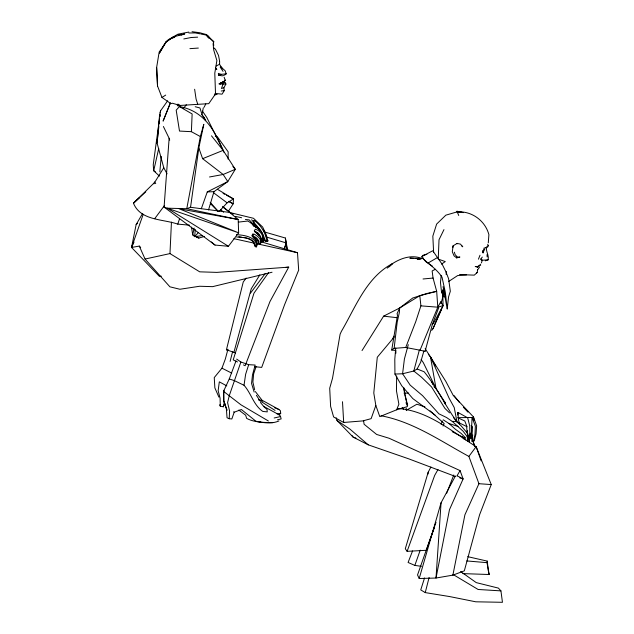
<?xml version="1.0" encoding="UTF-8"?>
<svg xmlns="http://www.w3.org/2000/svg" width="634" height="634" viewBox="0 0 634 634"><rect width="100%" height="100%" fill="white"/><g stroke="black" fill="none" stroke-linecap="round" stroke-linejoin="round"><path stroke-width="0.95" d="M406.22 410.103L406.228 408.145M458.731 215.489L456.932 211.201L463.351 212.604L456.924 211.938L445.861 215.156L436.628 224.079L432.832 236.141L433.616 252.395M228.097 159.102L228.161 151.827L217.288 136.651L215.322 136.437M257.238 226.853L254.044 223.62L253.259 221.084L254.274 220.434C261.145 225.435 265.749 233.153 267.041 241.491L264.964 240.73L262.666 236.553M396.67 375.978L396.448 390.742L398.889 404.223L396.607 409.818L379.79 416.609L375.827 405.467L373.791 392.985L377.285 357.243L394.079 337.185M223.905 390.306L223.731 400.522L226.393 409.001L227.043 417.751L229.215 418.725L231.838 418.963L234.2 412.211L241.38 409.509L256.073 421.364C263.538 422.743 271.709 424.17 278.912 420.96M188.789 32.08L177.94 34.196L168.303 39.696L166.013 42.121L159.166 52.051L156.646 67.402L157.509 85.939L161.955 97.438L170.847 103.635L172.353 103.231L180.04 105.45L208.752 103.659L215.52 93.919L214.791 73.156L216.883 60.571L213.777 50.229L213.103 43.801L213.904 41.582L207.54 36.55L205.812 34.402L199.67 32.714L192.054 31.7M467.044 433.046L466.664 425.842L464.793 421L457.653 417.679L472.061 417.465L471.371 433.561L469.334 440.4M467.377 431.635L467.409 430.676M219.562 64.478L219.657 61.696M163.382 126.499L169.135 138.299L164.087 207.088L167.297 208.19L186.768 208.705L200.336 136.548L191.389 131.682L192.134 113.946L179.414 106.567L177.362 104.515M243.44 364.899L245.144 365.731L269.965 301.546L288.716 267.136L216.844 272.382L199.702 271.835L169.975 253.592L171.442 222.106M229.215 418.725L229.579 411.014L227.59 402.63L229.246 395.735L240.872 362.014L236.664 359.098M471.688 426.183L471.379 438.371L469.857 437.722M485.264 260.828L488.164 259.829C489.123 255.486 485.985 251.706 486.31 247.355L485.929 247.846M457.78 415.04L457.914 412.401L467.686 417.83L469.739 425.937L469.834 434.005L468.788 438.783M394.126 348.359L405.736 347.464L420.049 350.222L437.793 307.189L436.683 291.331L419.795 295.666L399.65 308.021L399.349 312.554L397.177 322.27L394.126 348.359L391.709 350.039L397.502 315.169L397.066 313.735L399.65 308.021L412.742 298.004L426.793 293.526L436.683 291.331L433.07 278.057L432.126 270.948L435.376 269.284M454.356 252.173L455.141 254.717L457.558 257.198L459.896 257.039L456.686 257.903L456.757 256.833M455.41 475.991L441.066 502.762L436.01 578.034L419.201 578.509L417.529 574.975L436.002 522.353M225.252 80.336L224.143 77.221M395.798 353.431L395.949 351.49M488.283 242.838L488.901 234.659C485.161 220.569 471.537 210.686 456.924 211.938M194.757 235.824L195.256 229.516M395.735 348.011L394.8 359.288L394.942 374.076L401.798 385.868L412.869 398.635L435.011 415.016M254.63 231.323L258.165 233.082L260.574 236.411L261.367 239.541L263.15 239.367C264.069 232.971 259.354 227.852 253.497 226.092M446.122 274.411L446.368 271.59M167.075 173.851L163.778 167.78L157.058 142.991L159.578 114.96L160.56 110.831L167.63 100.822M159.839 171.877L161.218 156.376M467.321 440.21L467.726 435.653L467.242 436.62L467.71 441.446M262.436 240.452L263.237 240.928L263.039 240.579L262.841 241.633L261.81 241.689L261.882 240.936M479.502 267.207L477.354 270.227M479.415 265.012L479.352 265.654L477.323 266.811L475.223 266.494L478.06 267.096L477.323 266.811L478.282 266.272M157.058 142.991L158.865 126.428M159.182 123.503L159.499 120.579M159.927 116.68L160.133 114.73M160.347 112.781L160.56 110.831L160.291 112.797M447.216 308.909L448.579 296.815L450.322 291.275L448.587 278.683L445.694 271.304L442.294 264.473L432.745 250.747L421.927 256.501L422.117 257.824C428.743 264.219 436.897 269.173 442.025 277.177L445.345 292.353L447.216 308.909L443.071 286.631M427.95 474.145L428.204 472.187L430.914 467.012M459.539 274.609L474.28 275.14L477.267 272.446L477.584 269.949M265.955 240.437L265.852 241.245L267.849 240.904L266.264 234.857L262.674 227.067L253.529 218.302L230.166 212.62L222.51 206.399M461.354 245.532L462.772 246.8L460.442 244.122L457.114 243.416L453.088 245.841L452.311 251.746L454.055 255.867L456.686 257.903M159.499 118.685L153.23 164.8L153.697 170.72L159.427 176.093M159.76 116.719L160.03 114.762M164.087 207.088L215.021 245.065L228.414 246.285L238.646 232.821L238.17 219.507L186.768 208.705L190.549 207.286L198.822 147.976L203.799 124.343L200.336 136.548M260.416 402.439L264.164 406.98L267.009 409.374L267.255 411.894L262.777 411.411C253.576 405.174 251.23 393.326 244.027 385.266L245.62 374.329L248.679 364.685L255.169 365.049L252.483 374.971L251.563 383.451L254.139 392.05M471.53 437.428L471.379 438.371L472.813 435.011M452.803 247.561L453.088 245.841M203.276 107.923L202.04 114.691L199.964 107.978L195.224 106.726M462.804 573.611L489.218 574.515L486.975 562.659L487.261 561.114L467.718 556.66M442.16 292.86L442.706 290.047L442.936 296.688L440.892 303.646M363.559 420.477L364.09 424.241L376.628 434.449L389.125 438.26L460.062 470.594L463.105 478.939L449.49 509.641L436.01 578.034L452.882 575.133L464.92 514.792L478.939 483.702L468.891 456.425C440.63 441.09 413.257 421.808 381.074 415.769M161.345 276.202L159.396 276.353L131.547 247.45L136.136 224.602L142.515 213.595M441.193 275.568L440.464 282.431L441.636 293.09M194.155 228.097L192.688 234.818L194.02 236.086M158.73 148.53L153.697 170.72L155.338 171.806M256.802 246.135L257.341 243.805L256.39 240.833L253.196 237.607L252.554 235.919L253.006 235.293M471.141 425.343L472.282 426.856L472.021 441.256L473.392 441.43L474.961 434.67L475.349 426.167L472.061 417.465M482.791 250.961L483.045 252.839L483.528 250.755L483.663 251.389L482.736 250.929L484.804 249.059M235.618 352.932L226.433 349.778L243.25 281.971L246.174 278.096M220.149 404.452L219.665 405.174L220.307 406.172L223.263 406.782L224.46 402.011M230.118 361.435L232.527 351.973M264.323 238.923L264.449 240.452L263.625 241.086L263.681 238.249M460.641 571.535L476.261 582.622L498.395 588.106L500.931 590.88L502.453 602.3L475.762 601.801L449.427 596.531L425.248 592.6L429.099 577.495M227.963 349.215L225.308 359.121L221.955 368.172L214.252 377.595L214.863 387.857L218.888 397.106M408.28 344.674L404.405 359.018L402.59 373.751L410.198 385.147L422.601 395.695L438.894 413.812L446.51 417.489L452.272 421.428L463.058 431.168L467.242 436.62M423.33 351.387L425.097 351.307L432.404 324.267L438.815 307.427M233.906 352.346L251.215 288.835L259.837 274.855M470.095 436.858L471.751 430.819M419.351 350.016L413.804 371.025L402.59 373.751L394.942 374.076M256.73 243.242L255.454 238.955L253.045 236.688M254.274 220.434L253.085 223.675M423.813 351.26L420.619 362.347L417.109 368.98L413.804 371.025L421.507 377.198L431.548 386.922L444.894 408.367L449.538 412.869M419.201 578.509L441.066 502.762M208.531 209.941L213.975 191.69L227.804 181.578L235.285 169.302L223.12 150.369L211.487 135.834M428.204 472.187L405.3 548.751L407.107 551.342L426.27 550.288L434.512 527.266M284.42 249.217L286.33 242.949L285.363 238.027L264.457 231.957M481.444 262.92L482.157 260.582L481.555 260.534L480.81 259.044L482.292 257.087M424.534 577.962L420.746 589.905L425.248 592.6M224.872 403.478L223.263 406.782M419.795 295.666L420.905 305.857L415.777 321.589L405.736 347.464M163.778 167.78L154.664 182.378L133.465 203.189C140.542 220.775 162.724 218.888 177.766 224.119L179.62 218.587M256.12 366.571L253.655 373.862L252.895 382.064L254.638 389.791M140.677 247.498L139.298 246.087L131.547 247.45L143.236 214.26M153.959 183.836L154.609 181.99L155.734 183.598M412.56 550.938L408.09 562.469L414.842 565.409L420.223 550.154M201.319 208.713L207.278 191.904L227.804 181.578L223.16 174.485L202.626 158.682L198.822 147.976M375.827 405.467L371.136 418.654L362.83 420.905L343.691 422.466L333.603 416.942L330.607 406.378L329.704 388.222L332.509 378.292L340.109 334.173L341.449 331.265C355.714 307.007 366.309 277.335 392.708 263.467C401.354 257.975 411.902 254.511 421.887 258.466M236.022 360.889L229.262 378.966L223.525 391.337L223.842 401.496L227.194 410.277M446.701 493.197L453.762 474.985M483.045 252.839L484.352 249.241M407.107 551.342L434.67 475.437L437.967 469.556M441.082 424.328L442.31 420.96M397.867 408.462C427.934 410.594 451.67 431.366 476.142 446.661L491.239 484.574L479.589 514.792L464.318 570.854L452.882 575.133M254.717 230.411L255.201 229.167C259.869 230.427 263.039 234.588 263.15 239.367M478.456 259.187L479.993 255.225M483.06 251.928L483.758 250.121M284.523 247.49L286.33 242.949L266.542 237.061M170.094 103.683L163.096 121.118L170.451 102.732M472.615 439.766L472.021 441.256L473.511 440.955M487.712 244.288L488.228 245.659L487.689 246.991L483.663 248.266M468.09 438.181L469.834 434.005M431.738 330.354L432.959 328.729L443.055 305.675L442.706 290.047M432.959 328.729L441.629 308.964M177.266 105.902L178.067 104.095M131.547 247.45L134.012 242.045M443.166 294.889L443.887 293.296L443.816 288.898M443.039 426.032L444.196 423.575L430.082 410.832M262.674 239.652L263.229 238.511M443.959 229.619L439.021 239.755L438.237 259.092L445.266 261.588L441.533 264.109M204.037 107.336L205.796 103.921M392.731 338.619L394.063 336.091M224.309 81.897L225.276 80.082L223.794 81.509L219.118 83.878L225.902 84.1L223.865 87.698L224.293 90.622L222.058 94.165L214.886 93.412M440.939 302.022L443.055 305.675L433.608 323.142L432.19 324.41M440.899 301.53L437.793 307.189L420.905 305.857M251.785 235.872L252.99 233.748M456.884 476.063L460.062 470.594M362.03 350.57L383.633 316.136L399.65 308.021M228.517 211.074L233.193 203.807L233.526 198.957L217.43 189.289M268.539 272.668L253.98 293.162L233.217 359.874L237.481 361.966M154.72 218.667L164.46 205.559M468.891 456.425L476.142 446.661L481.158 460.926M250.478 293.138L265.178 273.626M254.939 236.87L257.317 239.85L258.926 243.836L260.13 244.082C263.768 239.287 258.735 234.271 254.805 231.814M252.554 235.919L253.98 234.073C257.626 235.84 261.993 239.264 260.534 243.884L260.13 244.082M183.313 108.62L186.333 104.761M198.442 232.448L194.686 236.72L202.254 235.571M421.927 256.501L423.068 255.24L426.88 254.345M219.372 211.249L227.115 202.832L233.526 198.957L226.56 195.248M387.168 268.166L392.708 263.467L389.078 266.835M486.5 247.3L488.228 245.659M145.78 191.833L133.465 203.189L139.528 197.61M279.039 414.898L280.703 413.352L280.387 410.681L278.92 409.493L263.522 401.029L258.704 399.578M136.136 224.602L137.586 223.279M243.321 237.496C248.124 237.908 254.392 240.167 254.591 245.849L256.199 246.959L256.699 244.764C254.226 236.268 243.9 235.246 236.458 234.628M224.468 75.24L226.179 73.877L225.197 70.802L220.806 66.863M220.117 84.235L222.978 81.976L224.317 81.635L225.902 84.1L223.921 81.374L224.317 81.635M263.625 241.086L264.449 240.452L263.895 240.04M219.118 83.878L222.978 81.976L223.041 84.116L221.448 88.514L223.865 87.698M267.849 240.904L267.041 241.491L267.429 240.318L267.849 240.904L267.049 240.476M473.392 441.43L474.256 440.812L476.063 433.87L476.657 425.85L473.471 416.95L453.262 395.457L445.845 381.438L425.137 348.565M476.546 272.921L477.267 272.446M175.214 36.709L173.526 36.867L166.013 42.121L159.427 53.097L166.029 41.67L173.526 36.867L184.787 33.879L181.284 35.068M448.642 281.48L457.724 275.521L466.513 274.871M161.955 97.438L165.696 95.092M428.204 262.944L437.69 257.42M406.331 410.277L416.903 404.215L424.946 406.862M218.801 64.644L216.131 66.031M445.678 296.34L444.466 296.902L442.968 295.737L444.822 294.152M202.626 158.682L223.12 150.369L206.811 117.504L202.46 111.132M221.068 74.337L218.373 73.385L218.595 75.232L221.068 74.337L226.179 73.877L225.609 73.354M170.99 38.531L174.366 37.398M396.607 409.818L407.385 406.6L403.795 387.659M277.43 419.851L281.131 418.931L280.561 416.546L274.173 417.988M196.382 237.259L198.917 238.067L204.41 236.442M439.41 306.69L443.055 305.675M477.323 266.811L480.675 265.178L480.31 264.196M214.347 95.037L217.113 94.323M272.041 272.24L212.596 286.655L199.686 286.251L179.89 289.255L169.912 286.822L145.051 259.044L139.298 246.087M220.172 83.323L221.377 83.038M423.504 258.03L417.243 259.425L422.965 258.403M145.051 259.044L169.975 253.592M223.62 75.541L222.146 75.842L218.595 75.232M183.805 38.951L191.127 37.517L197.626 37.152M238.455 222.106L247.846 221.028L253.521 224.547M488.164 259.829L482.902 260.194L480.81 259.044M209.513 176.981L223.16 174.485L235.285 169.302L232.884 166.512M277.042 413.915L280.703 413.352M221.25 91.019L224.293 90.622M423.036 278.984L433.07 278.057M285.823 267.405L288.716 267.136M189.923 48.644L198.355 48.065M207.278 191.904L213.975 191.69M262.841 241.633L261.81 241.689M452.193 431.691L463.414 437.452L465.047 437.436L465.475 439.98M188.884 32.984L195.264 32.92L199.932 33.832M404.001 393.12L408.716 393.104M452.272 421.428L456.654 421.412L461.084 425.786L467.615 433.458L469.128 440.551M272.739 422.632C263.982 422.41 254.575 422.585 246.642 418.392L245.667 415.215L238.828 410.071M419.407 258.434L409.849 258.157L413.796 258.379M178.312 34.624L181.062 34.719M191.389 131.682L179.493 131.064L176.189 110.165L179.414 106.567C204.108 110.879 215.203 130.976 223.802 152.128M415.769 258.49L420.707 258.767M500.931 590.88L478.115 589.477L453.12 574.515M478.939 483.702L491.239 484.574M256.073 421.364L259.995 421.665M255.272 246.753L255.439 244.97C252.356 237.615 243.448 237.417 236.648 237.013M466.798 560.939L486.975 562.659M177.766 224.119L189.558 225.181M254.876 366.706L261.699 367.395L284.618 304.621L298.677 270.1L297.489 252.72L261.168 241.784M391.709 350.039L396.028 350.523M245.406 219.467L249.233 219.911L254.876 225.855M383.633 316.136L396.797 317.674M190.549 207.286L229.611 212.43L238.17 219.507L179.057 208.76L238.646 232.821L167.297 208.19L228.414 246.285M414.842 565.409L421.444 566.336M477.473 266.383L477.909 266.486M238.804 236.767L241.514 237.203M200.859 34.014L206.367 35.084L208.705 38.111M420.049 350.222L425.097 351.307M235.579 216.448L241.633 217.763M233.867 238.677L254.107 243.147M257 243.781L297.489 252.72M226.433 349.778L228.256 350.245M255.494 240.04L257.388 240.619M459.769 477.893L463.105 478.939L457.479 475.976M229.262 378.966L234.215 380.566L244.027 385.266M443.198 419.811L449.023 423.528L458.017 426.46M240.872 362.014L248.679 364.685M336.186 417.79L336.971 420.445L353.17 437.135L368.259 444.846L408.716 458.834L455.513 476.499M355.92 438.078L353.17 437.135L352.013 435.598M230.792 213.103L233.502 214.038M258.926 243.836L258.949 241.047L256.746 238.146L253.6 236.482M417.109 368.98L424.13 371.754C436.755 387.128 445.076 405.411 456.654 421.412L453.532 417.616M274.57 407.725L278.92 409.493M231.719 373.117L221.955 368.172M228.747 201.644L233.193 203.807L228.969 201.255M458.35 422.402L467.107 426.753M252.142 224.674L258.64 228.422L259.995 230.507M198.917 238.067L192.688 234.818L191.5 227.099M177.813 104.285L180.04 105.45M205.812 34.402L207.754 35.425L213.357 41.717L213.745 45.561M223.081 193.386L224.816 194.321M226.798 385.884L219.309 381.842L218.151 390.718L220.069 398.104L220.307 406.172M263.562 406.323L279.768 415.151L280.561 416.546M258.704 399.999L275.061 410.428M268.38 420.992L240.952 404.809L223.525 391.337M336.971 420.445L349.865 429.067L368.259 444.846M223.239 207.397L230.055 212.485M261.406 240.777L262.516 241.562M432.531 266.272L425.699 261.58L423.908 259.33M255.137 225.062C260.915 228.494 263.403 235.388 265.638 241.348M213.65 192.823L227.115 202.832M250.517 222.502L254.662 225.205L255.954 227.075M211.296 241.919L215.021 245.065M220.394 209.394L223.643 212.224M213.317 47.384L215.465 49.27L218.508 55.404L219.641 61.252M254.226 230.831L258.601 234.525L259.33 235.832M433.91 386.669L436.049 388.587L445.25 402.764L443.824 401.481M449.023 423.528L455.481 429.337L461.132 433.394L465.047 437.436M463.43 407.274L467.963 412.14M233.692 411.743L234.2 412.211M255.779 231.806L258.482 235.135M215.465 68.028L216.828 69.383L215.56 68.115M210.425 203.625L218.041 211.257M210.219 202.357L218.072 211.217M202.872 116.077L205.678 120.682M262.785 401.132L255.336 391.558M201.66 114.54L204.18 117.496L205.693 120.595M402.146 407.591L403.509 409.231M428.362 354.271L430.843 357.354L435.495 365.976M220.164 67.038L223.033 71.373M454.079 395.632L459.452 402.479M222.597 68.94L219.348 64.058M405.919 402.82L407.67 405.094L404.817 394.871M256.001 226.909L256.754 227.947M421.142 359.502L423.346 362.696L436.049 388.587L430.478 356.871L449.149 398.287L454.221 407.511L457.162 422.751M251.619 219.752L257.333 226.409L259.346 229.912M462.154 436.747L463.113 438.189M256.39 395.283L259.235 399.689M257.872 227.796L258.68 229.373M263.514 229.92L264.378 231.624M431.794 382.159L433.046 384.743M463.414 437.452L464.033 439.148M471.236 436.43L474.818 446.598M457.114 243.416L457.265 243.844M471.276 436.137L472.227 438.886M472.861 440.725L474.755 446.233M266.042 235.586L266.763 237.726M197.681 104.016L196.08 99.07L194.63 89.251M169.135 138.299L169.698 140.146M488.442 571.939L489.218 574.515M467.726 435.653L469.548 442.096M459.579 424.257L458.477 419.732L457.914 412.401M262.714 238.701L263.237 240.928M444.751 402.051L445.1 403.866M473.471 416.95L474.074 420.397M403.803 388.357L404.674 393.936M286.33 242.949L287.495 250.525M285.363 238.027L287.123 249.637M256.073 246.024L256.199 246.959M260.416 237.948L260.495 238.661M487.261 561.114L488.331 570.957M467.615 433.458L467.852 436.39M342.495 401.734L343.691 422.466M487.039 254.654L487.158 256.944M156.646 67.402L157.509 85.939"/></g></svg>
